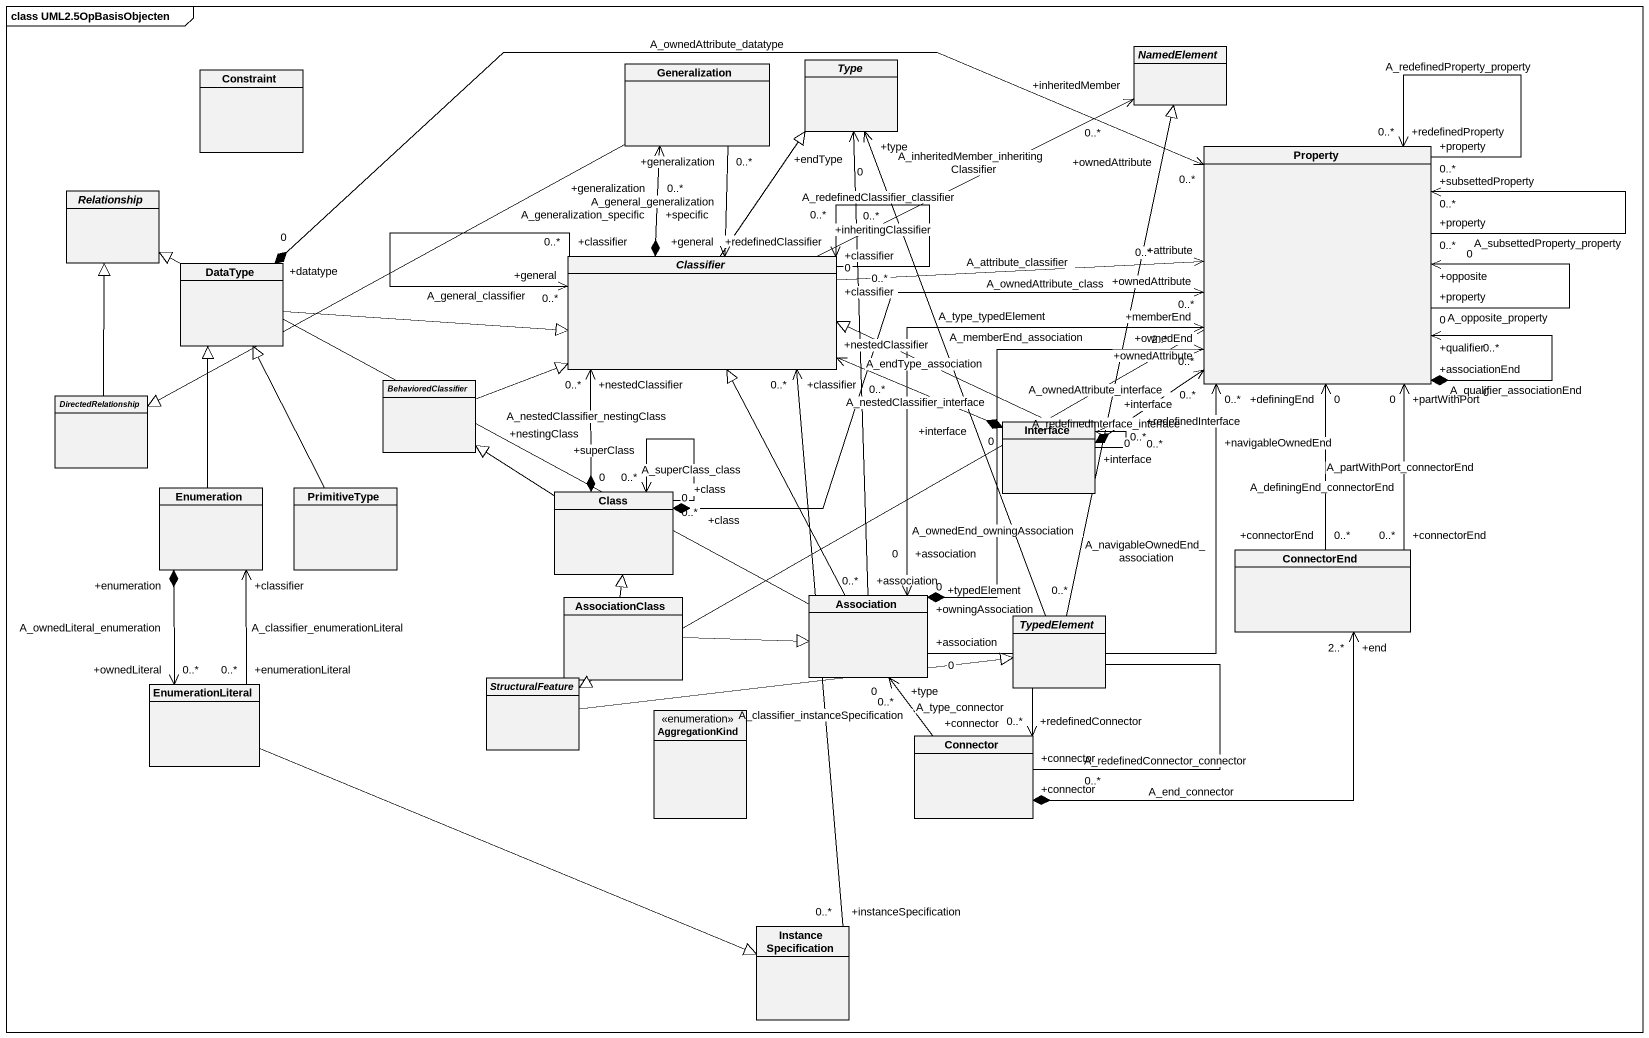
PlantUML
@startuml
mainframe class UML2.5OpBasisObjecten
hide circle
hide empty members
abstract class NamedElement
class Constraint
class Generalization
abstract class Type
class Property
abstract class Relationship
class DataType
abstract class Classifier
abstract class BehavioredClassifier
abstract class DirectedRelationship
class "Interface" as Interface_
class Enumeration
class PrimitiveType
class "Class" as Class_
class ConnectorEnd
class AssociationClass
class Association
abstract class TypedElement
class EnumerationLiteral
abstract class StructuralFeature
enum AggregationKind
class Connector
class InstanceSpecification
Generalization "+generalization\n0..*" --> "+general" Classifier : A_general_generalization
Generalization -left-|> DirectedRelationship
Property "+property\n0..*" --> "+redefinedProperty\n0..*" Property : A_redefinedProperty_property
Property "+property\n0..*" --> "+subsettedProperty\n0..*" Property : A_subsettedProperty_property
Property "+property\n0" --> "+opposite\n0" Property : A_opposite_property
Property "+associationEnd\n0" *--> "+qualifier\n0..*" Property : A_qualifier_associationEnd
Property -left-|> StructuralFeature
DataType "+datatype\n0" *-right-> "+ownedAttribute\n0..*" Property : A_ownedAttribute_datatype
DataType -right-|> Classifier
Classifier "+inheritingClassifier\n0..*" -right-> "+inheritedMember\n0..*" NamedElement : A_inheritedMember_inheritingClassifier
Classifier "+specific" *-up-> "+generalization\n0..*" Generalization : A_generalization_specific
Classifier -up-|> Type
Classifier "+classifier\n0" -right-> "+attribute\n0..*" Property : A_attribute_classifier
Classifier "+classifier\n0..*" --> "+general\n0..*" Classifier : A_general_classifier
Classifier "+classifier\n0..*" --> "+redefinedClassifier\n0..*" Classifier : A_redefinedClassifier_classifier
BehavioredClassifier -right-|> Classifier
DirectedRelationship -up-|> Relationship
Interface_ "+interface\n0" *-up-> "+ownedAttribute\n0..*" Property : A_ownedAttribute_interface
Interface_ "+interface\n0" *-left-> "+nestedClassifier\n0..*" Classifier : A_nestedClassifier_interface
Interface_ -left-|> Classifier
Interface_ "+interface\n0..*" --> "+redefinedInterface\n0..*" Interface_ : A_redefinedInterface_interface
Enumeration -up-|> DataType
Enumeration "+enumeration" *--> "+ownedLiteral\n0..*" EnumerationLiteral : A_ownedLiteral_enumeration
PrimitiveType -up-|> DataType
Class_ "+class\n0" *-right-> "+ownedAttribute\n0..*" Property : A_ownedAttribute_class
Class_ "+nestingClass\n0" *-up-> "+nestedClassifier\n0..*" Classifier : A_nestedClassifier_nestingClass
Class_ -up-|> BehavioredClassifier
Class_ "+class\n0..*" --> "+superClass\n0..*" Class_ : A_superClass_class
ConnectorEnd "+connectorEnd\n0..*" -up-> "+partWithPort\n0" Property : A_partWithPort_connectorEnd
ConnectorEnd "+connectorEnd\n0..*" -up-> "+definingEnd\n0" Property : A_definingEnd_connectorEnd
AssociationClass -up-|> Class_
AssociationClass -right-|> Association
Association "+association\n0..*" -up-> "+endType" Type : A_endType_association
Association "+association\n0" -up-> "+navigableOwnedEnd\n0..*" Property : A_navigableOwnedEnd_association
Association "+owningAssociation\n0" *-up-> "+ownedEnd\n0..*" Property : A_ownedEnd_owningAssociation
Association "+association\n0" <-up-> "+memberEnd\n2..*" Property : A_memberEnd_association
Association -left-|> Relationship
Association -up-|> Classifier
TypedElement -up-|> NamedElement
TypedElement "+typedElement\n0..*" -up-> "+type\n0" Type : A_type_typedElement
EnumerationLiteral "+enumerationLiteral\n0..*" -up-> "+classifier" Enumeration : A_classifier_enumerationLiteral
EnumerationLiteral -right-|> InstanceSpecification
StructuralFeature -right-|> TypedElement
Connector "+connector" *-right-> "+end\n2..*" ConnectorEnd : A_end_connector
Connector "+connector\n0..*" -up-> "+type\n0" Association : A_type_connector
Connector "+connector\n0..*" --> "+redefinedConnector\n0..*" Connector : A_redefinedConnector_connector
InstanceSpecification "+instanceSpecification\n0..*" -up-> "+classifier\n0..*" Classifier : A_classifier_instanceSpecification
@enduml
